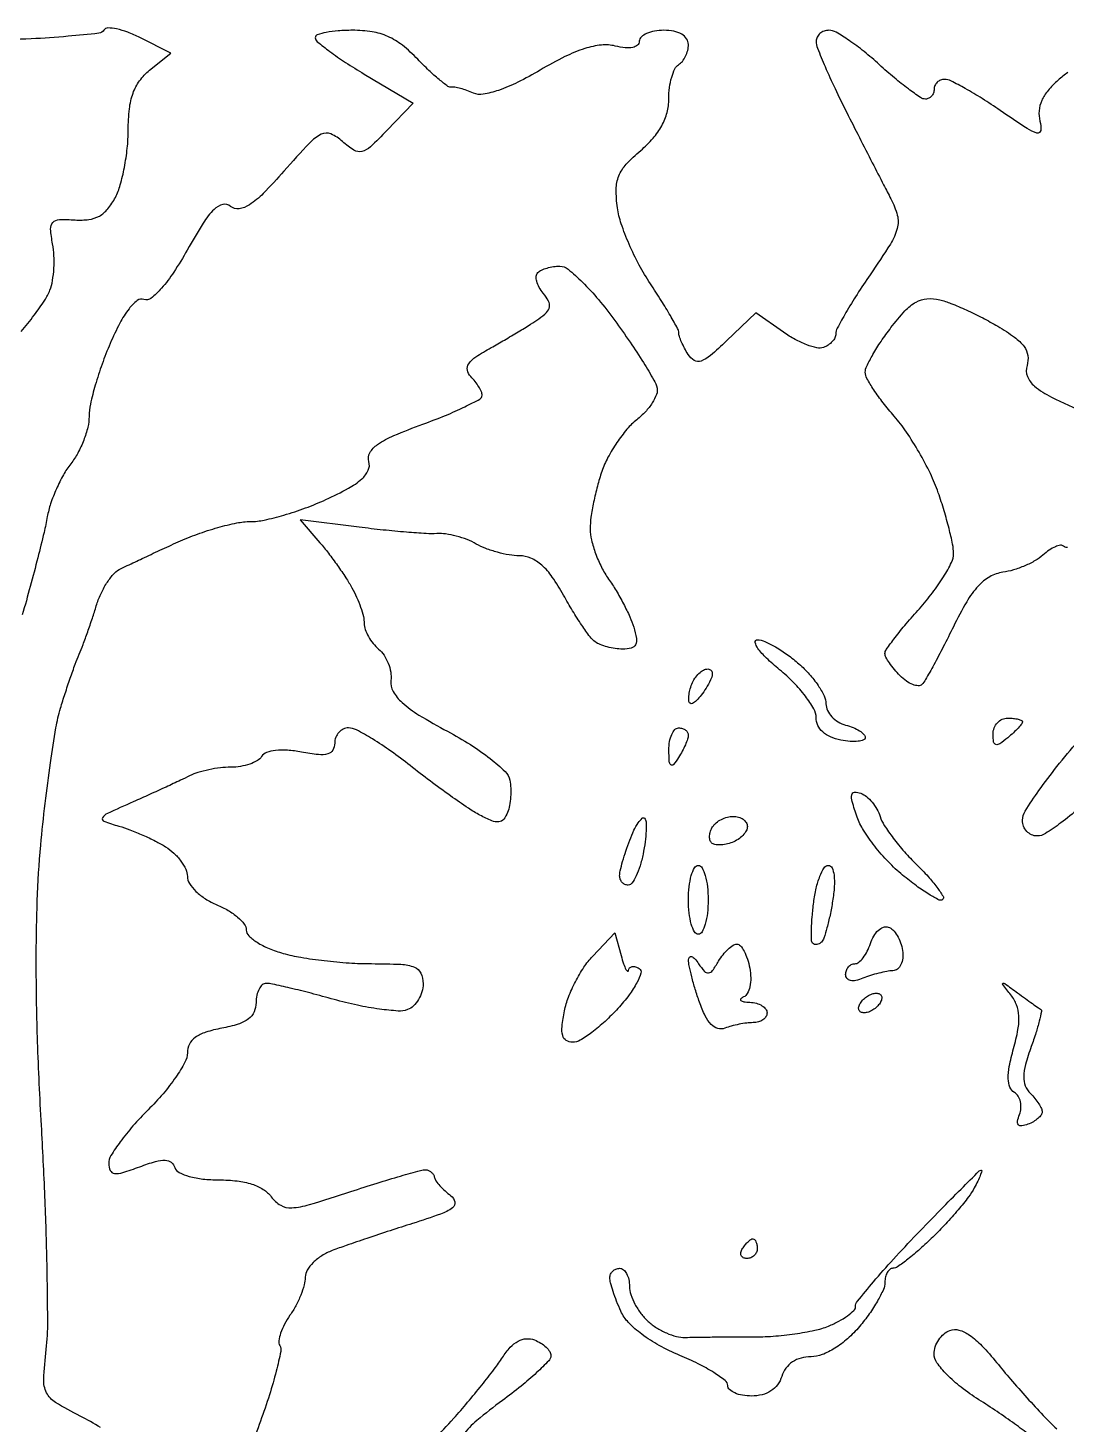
# Model space of a CAD drawing. Extents: x 0 to 102, y 0 to 135.
# Drawn here: x 71.05 to 79.98, y 102.21 to 114.23 of the extents above; entities that cross this region are included whole.
import ezdxf

# ---------------------------------------------------------------- set-up
doc = ezdxf.new("R2010")
doc.units = 0
doc.header["$MEASUREMENT"] = 0

msp = doc.modelspace()

# ---------------------------------------------------------------- linework, layer by layer
for points in [[(70.987606, 111.615904, 0.014521), (71.099267, 111.756698, 0.014494), (71.189419, 111.885006, 0.054457), (71.234319, 111.972382, 0.050319), (71.256757, 112.054954, 0.026406), (71.268661, 112.160819, 0.025981), (71.269461, 112.271646, 0.036055), (71.257891, 112.370255, -0.02757), (71.240545, 112.499164, -0.210684), (71.260272, 112.555529, -0.200625), (71.315915, 112.580568, -0.024826), (71.451693, 112.577473, 0.050225), (71.570301, 112.580788, 0.096072), (71.660405, 112.610634, 0.095858), (71.732949, 112.672054, 0.049833), (71.797948, 112.7718, 0.050837), (71.840153, 112.878594, 0.021397), (71.875689, 113.029019, 0.020905), (71.900239, 113.194367, 0.025554), (71.908753, 113.350439, -0.026224), (71.918998, 113.533754, -0.058925), (71.950164, 113.669311, -0.072946), (72.006565, 113.775223, -0.06388), (72.093264, 113.865977), (72.276528, 114.014375), (72.009417, 114.147628, 0.025322), (71.904004, 114.193708, 0.038794), (71.80834, 114.221624, 0.044851), (71.733345, 114.230418, 0.267177), (71.699989, 114.212409, -0.231288), (71.655563, 114.184393, -0.004896), (71.39031, 114.158244, -0.010298), (71.073312, 114.136695, -0.006631), (70.705186, 114.124168, -0.000928)], [(79.998709, 113.847567, 0.018822), (79.915047, 113.780181, 0.039877), (79.82816, 113.691536, 0.069334), (79.77378, 113.604261, 0.082628), (79.751138, 113.51701, 0.086413), (79.758531, 113.428547, -0.087683), (79.765082, 113.34771, -0.464017), (79.733241, 113.325558, -0.08067), (79.648289, 113.363704, -0.0049), (79.416335, 113.519966, 0.010072), (79.261081, 113.622238, 0.013364), (79.115638, 113.708559, 0.010684), (78.992013, 113.774108, 0.117072), (78.937707, 113.787, 0.092354), (78.903157, 113.780563, 0.096121), (78.873786, 113.762149, 0.09935), (78.854131, 113.734679, 0.106151), (78.8472, 113.7024, -0.086147), (78.841592, 113.670095, -0.093949), (78.825472, 113.642651, -0.100289), (78.801449, 113.624296, -0.11362), (78.773234, 113.6178, -0.150116), (78.729376, 113.631271, -0.011136), (78.626035, 113.704779, -0.014671), (78.505218, 113.800477, -0.010583), (78.376001, 113.9139, 0.015689), (78.244141, 114.027281, 0.019928), (78.115274, 114.123021, 0.01831), (78.003339, 114.193588, 0.132233), (77.942368, 114.21, 0.083737), (77.900218, 114.202891, 0.092973), (77.864421, 114.182415, 0.100533), (77.840482, 114.151912, 0.11678), (77.832, 114.116092, 0.094929), (77.843435, 114.056406, 0.006559), (77.909201, 113.897184, 0.00915), (77.994146, 113.708551, 0.006744), (78.094811, 113.502742, 0.000572), (78.204044, 113.287458, 0.000554), (78.314921, 113.070144, 0.000546), (78.412897, 112.879158, 0.002046), (78.475068, 112.759498, -0.055768), (78.530532, 112.617278, -0.132419), (78.530208, 112.504626, -0.074492), (78.470612, 112.369324, -0.009735), (78.296856, 112.105888, 0.008025), (78.1836, 111.935447, 0.01114), (78.088049, 111.778956, 0.007827), (78.013749, 111.646198, 0.124279), (78.0012, 111.596489, -0.11654), (77.993353, 111.563279, -0.067952), (77.970136, 111.529326, -0.062076), (77.935884, 111.499805, -0.06217), (77.89545, 111.479613, -0.139799), (77.839011, 111.476155, -0.036029), (77.750652, 111.502391, -0.033802), (77.650158, 111.548265, -0.028816), (77.551022, 111.609516), (77.312344, 111.776706), (77.060568, 111.535489, -0.013553), (76.920807, 111.408672, -0.093596), (76.840942, 111.362613, -0.2206), (76.782492, 111.368346, -0.119297), (76.729491, 111.419686, -0.018548), (76.699042, 111.472045, -0.019514), (76.673105, 111.525652, -0.01958), (76.654436, 111.573436, -0.078013), (76.648895, 111.604309, 0.119811), (76.638828, 111.642099, 0.006186), (76.576623, 111.752989, 0.009535), (76.497837, 111.883635, 0.006755), (76.404681, 112.027309, -0.024983), (76.308679, 112.187904, -0.019945), (76.221119, 112.369654, -0.020372), (76.153528, 112.544788, -0.047037), (76.120909, 112.681885, -0.036742), (76.11026, 112.842689, -0.094898), (76.132879, 112.95628, -0.090367), (76.196711, 113.056744, -0.031265), (76.321528, 113.175856, 0.03868), (76.427494, 113.28002, 0.054799), (76.502874, 113.388528, 0.060431), (76.547738, 113.501855, 0.064147), (76.563, 113.620328, -0.032352), (76.569231, 113.716525, -0.037821), (76.587851, 113.806095, -0.041232), (76.614997, 113.877564, -0.143936), (76.6476, 113.9139, 0.08825), (76.679988, 113.942862, 0.053305), (76.707349, 113.986637, 0.051278), (76.725925, 114.037583, 0.061875), (76.7322, 114.088093, 0.15208), (76.716817, 114.137498, 0.111514), (76.674356, 114.176659, 0.083213), (76.607098, 114.201733, 0.047734), (76.5207, 114.21, 0.042402), (76.439729, 114.203121, 0.062033), (76.371328, 114.182455, 0.081464), (76.324962, 114.152084, 0.210096), (76.3092, 114.116229, -0.216264), (76.293686, 114.082037, -0.130601), (76.253084, 114.061965, -0.077458), (76.187719, 114.059036, -0.034034), (76.102229, 114.074404, 0.088103), (75.982228, 114.082836, 0.051144), (75.840441, 114.052942, 0.038301), (75.669018, 113.983165, 0.017409), (75.456175, 113.867458, -0.01776), (75.262785, 113.762501, -0.0324), (75.09721, 113.693093, -0.039287), (74.96464, 113.658729, -0.148934), (74.880596, 113.668913, 0.017922), (74.824565, 113.691322, 0.020015), (74.769081, 113.708764, 0.019773), (74.720994, 113.719771, 0.091951), (74.692647, 113.71983, -0.208224), (74.661884, 113.72701, -0.01273), (74.586006, 113.786548, -0.017234), (74.497301, 113.865174, -0.011778), (74.401869, 113.960199, 0.033677), (74.268826, 114.081553, 0.063543), (74.144808, 114.15678, 0.065853), (74.008938, 114.196854, 0.038844), (73.839972, 114.21, 0.018523), (73.716441, 114.205422, 0.030291), (73.612649, 114.191362, 0.031189), (73.536451, 114.17129, 0.330647), (73.519079, 114.14655, 0.219784), (73.536406, 114.111501, 0.010228), (73.643856, 114.028365, 0.015328), (73.78015, 113.933632, 0.010248), (73.941493, 113.833318), (74.362229, 113.583536), (74.136109, 113.347517, -0.013358), (73.994403, 113.207306, -0.127848), (73.920387, 113.16696, -0.204757), (73.852426, 113.177871, -0.04314), (73.754505, 113.252209, 0.081244), (73.653556, 113.317404, 0.223189), (73.570882, 113.315099, 0.087858), (73.469956, 113.239589, 0.007367), (73.249738, 112.997669, -0.012338), (73.071429, 112.805658, -0.05335), (72.951672, 112.706594, -0.112346), (72.862859, 112.673088, -0.210459), (72.790401, 112.693755, 0.236284), (72.722441, 112.709572, 0.139105), (72.648088, 112.667804, 0.056066), (72.554424, 112.549705, 0.011176), (72.416667, 112.317876, -0.017044), (72.300943, 112.128227, -0.034476), (72.194997, 111.989121, -0.042634), (72.104591, 111.902198, -0.267883), (72.043777, 111.892567, 0.264618), (71.986278, 111.88382, 0.062426), (71.915469, 111.811922, 0.042861), (71.836575, 111.688128, 0.018871), (71.753084, 111.512604, 0.015736), (71.683615, 111.336009, 0.015439), (71.624911, 111.154275, 0.015516), (71.583364, 110.991927, 0.054932), (71.5716, 110.885176, -0.060219), (71.560323, 110.791879, -0.032026), (71.525379, 110.680734, -0.031356), (71.474495, 110.570174, -0.042107), (71.414251, 110.477859, 0.038024), (71.350703, 110.382193, 0.023174), (71.289961, 110.260813, 0.023162), (71.240642, 110.134161, 0.037585), (71.212092, 110.0223, -0.01487), (71.183962, 109.886663, -0.00381), (71.130293, 109.669095, -0.003877), (71.065199, 109.42164, -0.003928), (70.99655, 109.1763, 0.014737)], [(71.670689, 102.179469, 0.018251), (71.495388, 102.277121, -0.018561), (71.283028, 102.395589, -0.139359), (71.205487, 102.479178, -0.131249), (71.181172, 102.593287, -0.015771), (71.202604, 102.852154, 0.029621), (71.215826, 103.092689, 0.004264), (71.209507, 103.584986, 0.004826), (71.191427, 104.167726, 0.004109), (71.161365, 104.782186, -0.005757), (71.128586, 105.500691, -0.007927), (71.116811, 106.146826, -0.008914), (71.125588, 106.714592, -0.01472), (71.155652, 107.193286, -0.006172), (71.193396, 107.553137, -0.006597), (71.239286, 107.904035, -0.006296), (71.286485, 108.20448, -0.030478), (71.325735, 108.3726, -0.005852), (71.364914, 108.498366, -0.004842), (71.409508, 108.631423, -0.004891), (71.452781, 108.752655, -0.013072), (71.486708, 108.8379, 0.011362), (71.519777, 108.920167, 0.005029), (71.55986, 109.030176, 0.004975), (71.60001, 109.147622, 0.006681), (71.633899, 109.254856, -0.034152), (71.671464, 109.354352, -0.03349), (71.722434, 109.448489, -0.035403), (71.778417, 109.524634, -0.096708), (71.830435, 109.56612, -0.008682), (71.900495, 109.601097, -0.001631), (72.029966, 109.662433, -0.001744), (72.181744, 109.733086, -0.001596), (72.33856, 109.804814, -0.020106), (72.503776, 109.871876, -0.017766), (72.680754, 109.928539, -0.018125), (72.843928, 109.968139, -0.050501), (72.961066, 109.98, 0.053257), (73.079765, 109.992679, 0.017786), (73.249262, 110.035669, 0.017473), (73.434917, 110.096969, 0.019068), (73.610409, 110.169513, 0.016618), (73.80431, 110.26639, 0.056739), (73.919746, 110.347059, 0.103248), (73.975269, 110.421364, 0.187994), (73.980069, 110.49589, -0.213113), (73.988637, 110.571657, -0.108604), (74.055178, 110.643239, -0.051934), (74.195515, 110.720224, -0.012085), (74.446115, 110.818522, 0.010237), (74.641388, 110.894286, 0.015964), (74.805939, 110.968266, 0.010185), (74.936479, 111.035367, 0.27558), (74.9556, 111.067425, 0.104766), (74.949058, 111.098303, 0.032164), (74.926857, 111.140757, 0.030613), (74.895198, 111.18631, 0.029217), (74.85775, 111.22841, -0.149713), (74.82849, 111.283509, -0.203733), (74.840141, 111.337904, -0.093482), (74.902512, 111.398554, -0.019586), (75.033284, 111.47798, 0.004788), (75.148109, 111.54315, 0.004176), (75.267053, 111.613507, 0.004202), (75.373543, 111.678931, 0.012404), (75.445191, 111.726295, 0.042837), (75.510703, 111.780868, 0.157483), (75.535215, 111.828156, 0.166729), (75.526746, 111.879144, 0.049468), (75.481891, 111.945579, -0.046885), (75.447034, 111.996636, -0.063105), (75.42633, 112.04858, -0.078954), (75.422018, 112.093521, -0.182866), (75.435734, 112.123934, -0.089372), (75.466481, 112.145293, -0.036394), (75.514396, 112.163115, -0.034539), (75.569984, 112.175213, -0.037174), (75.62535, 112.179147, -0.174144), (75.696153, 112.153445, -0.021689), (75.819357, 112.041757, -0.023468), (75.958318, 111.890813, -0.017429), (76.0977, 111.712073, -0.007541), (76.229156, 111.524933, -0.009657), (76.344189, 111.348578, -0.007816), (76.434905, 111.198274, -0.077686), (76.46161, 111.129896, -0.147109), (76.457456, 111.074499, -0.050577), (76.4208, 111.001984, -0.045003), (76.361607, 110.925565, -0.038769), (76.286858, 110.85672, 0.050429), (76.202872, 110.775675, 0.027198), (76.11599, 110.660926, 0.026805), (76.039395, 110.533171, 0.037821), (75.986398, 110.411526, 0.019017), (75.948029, 110.286266, 0.014828), (75.915633, 110.14763, 0.015072), (75.89316, 110.016523, 0.034919), (75.8862, 109.916985, 0.058706), (75.897438, 109.821597, 0.029167), (75.932642, 109.704851, 0.028478), (75.983771, 109.58661, 0.037109), (76.044301, 109.48546, -0.018777), (76.109166, 109.385561, -0.01402), (76.17332, 109.270949, -0.01422), (76.227733, 109.159397, -0.031095), (76.261502, 109.07055, -0.032082), (76.284824, 108.973952, -0.160592), (76.276848, 108.919595, -0.21854), (76.240298, 108.890261, -0.063691), (76.166851, 108.881495, -0.034628), (76.101779, 108.886559, -0.02833), (76.033413, 108.900668, -0.029209), (75.971813, 108.920984, -0.064252), (75.9285, 108.944945, -0.074402), (75.885095, 108.98807, -0.011229), (75.813933, 109.088247, -0.012385), (75.734934, 109.211381, -0.010422), (75.657284, 109.3455, 0.025426), (75.560221, 109.502118, 0.059181), (75.468928, 109.605397, 0.080812), (75.37639, 109.664375, 0.100063), (75.276584, 109.685303, -0.040787), (75.189429, 109.693059, -0.02421), (75.087559, 109.7157, -0.024126), (74.987479, 109.74835, -0.037882), (74.905638, 109.786811, 0.036812), (74.826095, 109.8244, 0.027032), (74.733277, 109.854524, 0.027537), (74.641829, 109.873509, 0.053177), (74.567238, 109.876748, -0.030523), (74.47478, 109.876578, -0.005577), (74.304044, 109.888608, -0.00598), (74.104281, 109.907332, -0.0054), (73.8981, 109.931402), (73.3905, 109.996225), (73.5597, 109.797763, -0.01329), (73.632204, 109.707992, -0.008978), (73.710262, 109.60202, -0.009049), (73.782079, 109.496777, -0.017762), (73.83465, 109.410098, -0.023307), (73.875129, 109.329023, -0.021158), (73.909336, 109.241903, -0.021698), (73.933241, 109.161341, -0.061343), (73.9404, 109.103207, 0.084669), (73.949364, 109.050648, 0.04378), (73.976951, 108.989754, 0.041868), (74.017219, 108.930458, 0.049496), (74.06483, 108.88225, -0.075125), (74.11107, 108.830382, -0.051472), (74.147222, 108.760135, -0.051081), (74.16853, 108.683248, -0.069963), (74.17058, 108.611553, 0.15754), (74.189915, 108.516855, 0.081729), (74.266313, 108.4218, 0.047092), (74.412169, 108.313977, 0.013246), (74.658638, 108.174174, -0.019336), (74.854808, 108.059721, -0.02489), (75.025089, 107.939031, -0.024066), (75.153895, 107.827311, -0.155726), (75.194543, 107.752769, -0.038377), (75.202202, 107.685603, -0.026358), (75.200983, 107.608909, -0.026652), (75.1919, 107.53475, -0.047846), (75.17551, 107.47571, -0.076528), (75.141813, 107.416743, -0.20227), (75.1, 107.393916, -0.125419), (75.039663, 107.402972, -0.023226), (74.937488, 107.451693, -0.025153), (74.838114, 107.51149, -0.006327), (74.682628, 107.618927, -0.006443), (74.507801, 107.746445, -0.006456), (74.336436, 107.878341, 0.013027), (74.170236, 108.00282, 0.016772), (74.01096, 108.107914, 0.014637), (73.874244, 108.186271, 0.123411), (73.805903, 108.2034, 0.108784), (73.760388, 108.193379, 0.099741), (73.721645, 108.164997, 0.09538), (73.695666, 108.122578, 0.090079), (73.6866, 108.072667, -0.132072), (73.670416, 108.012467, -0.198265), (73.627807, 107.979799, -0.09409), (73.546537, 107.973691, -0.01821), (73.400188, 107.995664, 0.028051), (73.279464, 108.011369, 0.046239), (73.176657, 108.009401, 0.058308), (73.098984, 107.991375, 0.169779), (73.056796, 107.957198, -0.123812), (73.020334, 107.921782, -0.047345), (72.955554, 107.892083, -0.04319), (72.875823, 107.871817, -0.04067), (72.792159, 107.865, 0.030003), (72.701907, 107.859579, 0.021633), (72.60235, 107.843183, 0.021962), (72.508721, 107.819235, 0.043473), (72.437602, 107.790728, -0.007128), (72.359115, 107.752442, -0.001958), (72.234447, 107.694407, -0.001979), (72.092632, 107.629744, -0.002064), (71.9523, 107.567123, 0.004038), (71.729021, 107.466429, 0.152145), (71.688396, 107.429801, 0.469714), (71.699392, 107.399026, 0.01881), (71.828067, 107.357554, -0.022166), (71.923684, 107.326028, -0.013252), (72.034455, 107.280583, -0.013255), (72.142557, 107.229382, -0.022356), (72.229917, 107.180109, -0.048228), (72.301715, 107.125002, -0.04673), (72.362468, 107.05662, -0.050496), (72.404118, 106.985875, -0.108216), (72.4176, 106.924313, 0.145814), (72.435676, 106.86365, 0.056684), (72.492154, 106.795556, 0.04983), (72.574296, 106.731072, 0.043345), (72.6714, 106.6806, -0.035324), (72.76854, 106.63207, -0.043839), (72.850646, 106.57326, -0.0498), (72.907811, 106.513367, -0.167177), (72.9252, 106.462813, 0.205555), (72.946367, 106.413501, 0.048955), (73.018392, 106.357366, 0.042411), (73.120976, 106.304033, 0.030954), (73.24245, 106.262048, 0.026483), (73.395446, 106.228167, 0.012292), (73.596977, 106.199686, 0.012138), (73.810598, 106.180076, 0.016552), (74.00385, 106.173472, -0.010529), (74.256942, 106.167872, -0.081916), (74.372131, 106.143725, -0.19251), (74.427708, 106.0919, -0.110433), (74.448, 106.001145, -0.071704), (74.437975, 105.931598, -0.063753), (74.408584, 105.864647, -0.066851), (74.365125, 105.810296, -0.099423), (74.313818, 105.777799, -0.109055), (74.23308, 105.765667, -0.017211), (74.072459, 105.782191, -0.018406), (73.881498, 105.815706, -0.015158), (73.680595, 105.865054, 0.004104), (73.483193, 105.918196, 0.005465), (73.302921, 105.963043, 0.003925), (73.151453, 105.997719, 0.054353), (73.095677, 106.0038, 0.185179), (73.062893, 105.991227, 0.090092), (73.035026, 105.955224, 0.069942), (73.016139, 105.901713, 0.049958), (73.0098, 105.838433, -0.107089), (72.992381, 105.758036, -0.126437), (72.943675, 105.697591, -0.085435), (72.855085, 105.652532, -0.028665), (72.7137, 105.617518, 0.029311), (72.575937, 105.583213, 0.079883), (72.486268, 105.538554, 0.118604), (72.435771, 105.480181, 0.119838), (72.4176, 105.405454, -0.125859), (72.396818, 105.324202, -0.025535), (72.318195, 105.196498, -0.02544), (72.208746, 105.053653, -0.021437), (72.0792, 104.913903, 0.017378), (71.949626, 104.776379, 0.021978), (71.840205, 104.640218, 0.020743), (71.760045, 104.520887, 0.138381), (71.7408, 104.452683, 0.111992), (71.754242, 104.393423, 0.260944), (71.790213, 104.368057, 0.101684), (71.8612, 104.375108, 0.012852), (72.007823, 104.424899, -0.016668), (72.144911, 104.470288, -0.077816), (72.227153, 104.481131, -0.159308), (72.278401, 104.462991, -0.147415), (72.310973, 104.41755, 0.195153), (72.347656, 104.375272, 0.049736), (72.433898, 104.341694, 0.041411), (72.551482, 104.319187, 0.026593), (72.690273, 104.3118, -0.0288), (72.846368, 104.302801, -0.049399), (72.973655, 104.275154, -0.061158), (73.071722, 104.22961, -0.095915), (73.139648, 104.166561, 0.104162), (73.221481, 104.093055, 0.148476), (73.315992, 104.070978, 0.057335), (73.468352, 104.098682, 0.005596), (73.825775, 104.211444, -0.003387), (74.052578, 104.284101, -0.004904), (74.253985, 104.344959, -0.002606), (74.424905, 104.393816, -0.078635), (74.46915, 104.398983, -0.092394), (74.494352, 104.393216, -0.076345), (74.517708, 104.37852, -0.075863), (74.535704, 104.357386, -0.08912), (74.545355, 104.33295, 0.105757), (74.558627, 104.302338, 0.027949), (74.592171, 104.260492, 0.027074), (74.636616, 104.216078, 0.024893), (74.686818, 104.175386, -0.190087), (74.720998, 104.121317, -0.290805), (74.701173, 104.071385, -0.071577), (74.598402, 104.017368, -0.008762), (74.356813, 103.93637, 0.002593), (74.164131, 103.874403, 0.00231), (73.964506, 103.808037, 0.002317), (73.785552, 103.746697, 0.00716), (73.66545, 103.70297, 0.048976), (73.576457, 103.658727, 0.054404), (73.501141, 103.599311, 0.061733), (73.449679, 103.534468, 0.137746), (73.4328, 103.47436, -0.067969), (73.423661, 103.407444, -0.027589), (73.394083, 103.32013, -0.026675), (73.351447, 103.228408, -0.030647), (73.300999, 103.146076, 0.031414), (73.253798, 103.068777, 0.040164), (73.220927, 102.992124, 0.044906), (73.205182, 102.926386, 0.176524), (73.213495, 102.886229, -0.193241), (73.222505, 102.834301, -0.009922), (73.182893, 102.664988, -0.014603), (73.12462, 102.461469, -0.009972), (73.047114, 102.233717, 0.012892), (72.969869, 102.002309, 0.016984)], [(79.994729, 109.756988, -0.24066), (79.962026, 109.767574, 0.240567), (79.935956, 109.776018, 0.061287), (79.891943, 109.763298, 0.048725), (79.839079, 109.73434, 0.032532), (79.784665, 109.691798, -0.052352), (79.718202, 109.643948, -0.028468), (79.628065, 109.599013, -0.028045), (79.53017, 109.563339, -0.039459), (79.4394, 109.543563, 0.096735), (79.326846, 109.505199, 0.078146), (79.227159, 109.425022, 0.052793), (79.127769, 109.289274, 0.018154), (79.012997, 109.074197, -0.004866), (78.9266, 108.90139, -0.006535), (78.844767, 108.746637, -0.004642), (78.773506, 108.618873, -0.066935), (78.742076, 108.577676, -0.215765), (78.710946, 108.565945, -0.079285), (78.664052, 108.576573, -0.060296), (78.609363, 108.60656, -0.040871), (78.555129, 108.652586, -0.020775), (78.505005, 108.707057, -0.024842), (78.46266, 108.762456, -0.024756), (78.432167, 108.811808, -0.12666), (78.4242, 108.842754, -0.156644), (78.435905, 108.879199, -0.007899), (78.511179, 108.980867, -0.01203), (78.606857, 109.099868, -0.008368), (78.7203, 109.22974, 0.020727), (78.83356, 109.36606, 0.0242), (78.929059, 109.50463, 0.024189), (78.997445, 109.62785, 0.117189), (79.015169, 109.705294, 0.048718), (79.006638, 109.78571, 0.010989), (78.975923, 109.919896, 0.011288), (78.933396, 110.073813, 0.01073), (78.883294, 110.228297, 0.028841), (78.815236, 110.392587, 0.018081), (78.717935, 110.576528, 0.018138), (78.608624, 110.751272, 0.031327), (78.503826, 110.886891, -0.015297), (78.408547, 111.002347, -0.019364), (78.328092, 111.114893, -0.017723), (78.268756, 111.212446, -0.128454), (78.255, 111.265108, -0.114392), (78.267315, 111.318231, -0.0165), (78.319914, 111.417183, -0.017994), (78.391371, 111.531777, -0.014514), (78.475985, 111.649655, -0.022765), (78.596766, 111.793891, -0.077259), (78.692361, 111.870241, -0.111606), (78.78603, 111.898952, -0.080434), (78.895323, 111.889598, -0.033164), (78.992218, 111.858324, -0.012269), (79.12422, 111.80204, -0.012097), (79.265713, 111.73338, -0.014269), (79.396006, 111.661436, -0.023058), (79.54094, 111.566655, -0.076814), (79.621682, 111.487005, -0.122483), (79.654223, 111.408982, -0.115182), (79.647495, 111.32287, 0.172631), (79.650726, 111.229392, 0.12905), (79.712199, 111.145634, 0.055361), (79.857241, 111.05259, 0.009504), (80.153553, 110.91282, -0.015643)], [(80.091818, 107.509047, -0.019645), (79.938367, 107.385267, -0.017579), (79.805254, 107.293349, -0.143264), (79.735009, 107.2728, -0.106001), (79.686778, 107.283141, -0.099326), (79.645733, 107.31247, -0.096162), (79.618218, 107.356295, -0.092487), (79.6086, 107.407848, -0.142105), (79.631602, 107.487145, -0.012257), (79.74995, 107.664227, -0.015383), (79.905486, 107.871206, -0.011327), (80.089793, 108.090983, 0.007956)], [(79.669489, 102.11505, 0.007549), (79.540954, 102.21069, 0.007764), (79.389256, 102.316506, 0.007522), (79.232748, 102.41871, -0.024181), (79.080542, 102.525501, -0.034112), (78.956923, 102.635765, -0.038004), (78.871659, 102.73735, -0.156584), (78.847351, 102.812805, -0.082521), (78.857513, 102.874338, -0.065946), (78.887396, 102.934648, -0.066465), (78.931645, 102.984647, -0.087015), (78.983887, 103.015962, -0.165561), (79.06103, 103.018915, -0.078465), (79.151877, 102.975423, -0.051801), (79.258706, 102.884228, -0.020656), (79.385737, 102.739207, 0.008457), (79.505607, 102.595432, 0.005703), (79.646995, 102.435296, 0.005746), (79.787326, 102.283506, 0.011359), (79.902768, 102.166905, 0.013123)], [(74.537637, 102.073052, 0.010432), (74.711017, 102.258697, 0.007495), (74.830605, 102.396321, 0.006383), (74.952701, 102.54497, 0.006443), (75.060347, 102.683102, 0.018056), (75.130916, 102.78343, -0.040861), (75.198255, 102.870454, -0.083011), (75.266142, 102.923677, -0.107564), (75.335188, 102.943904, -0.109704), (75.405866, 102.933375, -0.045799), (75.460166, 102.906612, -0.052321), (75.506107, 102.871395, -0.059733), (75.537593, 102.833471, -0.144386), (75.5478, 102.79886, -0.195874), (75.529438, 102.753786, -0.012509), (75.425365, 102.652449, -0.016829), (75.290685, 102.535888, -0.011632), (75.130999, 102.412851, 0.015875), (74.910721, 102.24013, 0.061017), (74.792001, 102.113252, 0.089806)]]:
    msp.add_lwpolyline(points, format="xyb")
for points in [[(77.326274, 108.962127, -0.100269), (77.389595, 108.947884, -0.026117), (77.482915, 108.900088, -0.025472), (77.585703, 108.833258, -0.023582), (77.68395, 108.754684, -0.030613), (77.772986, 108.666083, -0.03289), (77.848259, 108.569271, -0.034878), (77.901008, 108.478286, -0.114413), (77.9166, 108.411038, 0.111328), (77.929314, 108.354644, 0.075747), (77.966302, 108.299958, 0.070434), (78.021131, 108.255232, 0.072087), (78.0858, 108.227913, -0.032754), (78.150581, 108.206354, -0.044578), (78.205298, 108.178157, -0.052179), (78.243516, 108.147927, -0.202015), (78.255, 108.120665, -0.312298), (78.240204, 108.099287, -0.063505), (78.192872, 108.088046, -0.046545), (78.124578, 108.087139, -0.027294), (78.0435, 108.098094, -0.05394), (77.954823, 108.125201, -0.084407), (77.887935, 108.168343, -0.099983), (77.846596, 108.225014, -0.10815), (77.832, 108.291703, 0.131493), (77.811675, 108.367652, 0.032269), (77.739358, 108.476248, 0.030824), (77.637341, 108.594071, 0.026547), (77.516624, 108.704841, -0.017774), (77.403967, 108.804633, -0.043369), (77.330617, 108.887652, -0.110657), (77.307544, 108.9398, -0.479456)], [(76.899462, 108.711, -0.219666), (76.927554, 108.698033, -0.202213), (76.937205, 108.66757, -0.089132), (76.922984, 108.61619, -0.027617), (76.884169, 108.545647, -0.023297), (76.842072, 108.484747, -0.040514), (76.801015, 108.439091, -0.052829), (76.766384, 108.412662, -0.345793), (76.746101, 108.415099, -0.178572), (76.735957, 108.437102, -0.042721), (76.736237, 108.478028, -0.038603), (76.744769, 108.527919, -0.029972), (76.761393, 108.580451, -0.054533), (76.787093, 108.630379, -0.057328), (76.822616, 108.672651, -0.063967), (76.862107, 108.701424, -0.126136)], [(76.6476, 108.2034, -0.073605), (76.679829, 108.19863, -0.089496), (76.706968, 108.184762, -0.102891), (76.724864, 108.164142, -0.133323), (76.730905, 108.13995, -0.077483), (76.725121, 108.107255, -0.020703), (76.705899, 108.057862, -0.02047), (76.679086, 108.00284, -0.019837), (76.6476, 107.9496, -0.023197), (76.603566, 107.887936, -0.409657), (76.581472, 107.885122, -0.220444), (76.567266, 107.91202, -0.011293), (76.564295, 108.01305, -0.042523), (76.570005, 108.085925, -0.062416), (76.588232, 108.147485, -0.082215), (76.615352, 108.189189, -0.210568)], [(79.4817, 108.288, -0.023761), (79.530332, 108.285688, -0.037907), (79.571323, 108.278617, -0.044235), (79.600611, 108.268422, -0.294983), (79.6086, 108.256059, -0.172217), (79.602293, 108.23829, -0.016008), (79.571323, 108.202563, -0.019119), (79.530307, 108.161468, -0.013852), (79.4817, 108.1188, -0.020633), (79.413093, 108.066486, -0.217533), (79.379276, 108.060269, -0.304492), (79.359684, 108.082026, -0.035496), (79.3548, 108.150741, -0.091307), (79.364449, 108.203141, -0.095788), (79.392077, 108.24768, -0.099536), (79.433284, 108.277484, -0.107348)], [(78.215629, 107.64067, -0.082266), (78.26423, 107.612156, -0.045348), (78.313077, 107.563312, -0.043642), (78.354829, 107.503264, -0.053303), (78.382326, 107.440658, 0.066944), (78.418504, 107.364013, 0.018634), (78.494959, 107.255081, 0.018455), (78.59158, 107.137089, 0.01841), (78.696716, 107.026442, -0.014667), (78.795445, 106.924083, -0.024106), (78.872006, 106.831285, -0.020987), (78.924279, 106.754819, -0.348983), (78.921008, 106.726208, -0.325903), (78.89101, 106.721511, -0.017831), (78.802819, 106.770894, -0.022089), (78.6956, 106.842727, -0.01373), (78.576139, 106.935809, -0.030079), (78.453393, 107.050047, -0.024436), (78.335911, 107.186101, -0.025088), (78.239858, 107.322584, -0.056976), (78.185149, 107.436056, -0.011607), (78.142302, 107.568803, -0.109655), (78.13811, 107.628111, -0.361152), (78.162107, 107.649576, -0.1011)], [(76.354454, 107.424946, -0.188946), (76.367506, 107.395072, -0.020112), (76.367367, 107.317805, -0.022571), (76.359036, 107.222455, -0.016278), (76.341512, 107.117112, -0.025035), (76.315643, 107.014714, -0.036892), (76.28201, 106.928323, -0.041035), (76.246031, 106.866498, -0.245175), (76.214025, 106.8498, -0.106012), (76.185781, 106.855856, -0.099328), (76.161745, 106.873033, -0.096159), (76.145632, 106.8987, -0.092477), (76.14, 106.928893, -0.057922), (76.145145, 106.97316, -0.010977), (76.165547, 107.051944, -0.011589), (76.193674, 107.143352, -0.010407), (76.226967, 107.236726, -0.02021), (76.263223, 107.321595, -0.037818), (76.30029, 107.386371, -0.052568), (76.332988, 107.425161, -0.408359)], [(77.117893, 107.442, -0.069866), (77.164484, 107.435458, -0.085761), (77.20399, 107.416369, -0.100101), (77.230403, 107.388019, -0.138501), (77.2398, 107.354745, -0.126954), (77.230231, 107.317666, -0.063811), (77.201451, 107.278405, -0.05711), (77.15918, 107.243039, -0.054099), (77.109251, 107.217393, -0.040437), (77.055818, 107.201705, -0.047038), (77.003209, 107.195855, -0.053261), (76.958858, 107.199844, -0.148397), (76.93158, 107.21442, -0.138261), (76.917719, 107.239164, -0.074807), (76.91468, 107.274205, -0.065126), (76.922406, 107.313759, -0.057716), (76.940221, 107.351771, -0.083634), (76.970538, 107.386306, -0.053441), (77.015415, 107.415495, -0.052022), (77.067126, 107.435311, -0.065593)], [(76.8168, 107.019, -0.277684), (76.84943, 106.999365, -0.052312), (76.876549, 106.932021, -0.042582), (76.895263, 106.836358, -0.027026), (76.9014, 106.7229, -0.027026), (76.895263, 106.609442, -0.042582), (76.876549, 106.513779, -0.052312), (76.84943, 106.446435, -0.277684), (76.8168, 106.4268, -0.277684), (76.78417, 106.446435, -0.052312), (76.757051, 106.513779, -0.042582), (76.738337, 106.609442, -0.027026), (76.7322, 106.7229, -0.027026), (76.738337, 106.836358, -0.042582), (76.757051, 106.932021, -0.052312), (76.78417, 106.999365, -0.277684)], [(77.936925, 107.019, -0.297681), (77.968792, 106.998183, -0.07375), (77.986026, 106.93499, -0.047882), (77.988291, 106.837931, -0.022132), (77.973587, 106.712418, -0.011293), (77.951179, 106.591652, -0.014744), (77.924962, 106.482406, -0.012316), (77.898432, 106.39339, -0.118328), (77.877918, 106.359918, -0.070391), (77.858097, 106.345011, -0.09156), (77.83659, 106.337843, -0.108997), (77.816822, 106.339389, -0.142369), (77.801707, 106.34925, -0.175696), (77.791384, 106.376503, -0.010122), (77.791929, 106.467337, -0.014419), (77.798012, 106.577644, -0.010025), (77.810962, 106.70175, -0.025269), (77.832396, 106.823293, -0.038238), (77.864278, 106.925808, -0.043663), (77.900988, 106.998938, -0.260221)], [(76.152373, 106.2429, 0.011992), (76.174274, 106.171647, 0.034779), (76.193949, 106.124015, 0.14965), (76.207199, 106.110028, 0.534532), (76.216167, 106.114543, -0.153752), (76.226112, 106.13636, -0.164625), (76.246506, 106.147811, -0.120061), (76.275218, 106.146269, -0.065329), (76.307605, 106.131686, -0.339227), (76.322358, 106.09286, -0.049592), (76.288149, 106.009653, -0.039325), (76.220744, 105.903974, -0.022984), (76.124812, 105.788293, -0.021357), (76.013964, 105.676468, -0.02597), (75.900701, 105.582002, -0.02598), (75.799339, 105.513947, -0.135656), (75.735132, 105.4962, -0.143141), (75.679906, 105.512341, -0.189789), (75.649472, 105.554348, -0.092396), (75.644162, 105.632786, -0.020183), (75.665427, 105.767083, -0.042871), (75.699856, 105.885439, -0.026677), (75.759121, 106.017399, -0.026683), (75.832068, 106.14224, -0.043033), (75.908308, 106.238833), (76.097012, 106.439699)], [(78.452529, 106.48828, -0.120376), (78.49213, 106.463591, -0.0561), (78.529543, 106.415547, -0.050928), (78.55934, 106.353512, -0.049693), (78.576286, 106.286223, -0.061617), (78.577883, 106.220623, -0.088884), (78.562099, 106.164908, -0.112957), (78.531805, 106.127316, -0.159044), (78.491686, 106.112577, 0.036912), (78.439186, 106.106756, 0.016098), (78.37066, 106.091691, 0.015829), (78.298573, 106.070942, 0.02035), (78.23385, 106.047125, -0.045425), (78.173472, 106.028282, -0.106912), (78.126513, 106.028343, -0.172909), (78.097244, 106.04656, -0.169502), (78.0858, 106.079349, -0.082875), (78.091769, 106.115116, -0.092605), (78.108977, 106.14549, -0.100602), (78.134605, 106.165801, -0.117949), (78.164699, 106.173, 0.1732), (78.19888, 106.185206, 0.057029), (78.236631, 106.22407, 0.048812), (78.271847, 106.280319, 0.038647), (78.298778, 106.346857, -0.054988), (78.327191, 106.410962, -0.075159), (78.366704, 106.460116, -0.095212), (78.410692, 106.487316, -0.172129)], [(77.149541, 106.3422, -0.22282), (77.179399, 106.328199, -0.05179), (77.211067, 106.280939, -0.043795), (77.23952, 106.213516, -0.030739), (77.259942, 106.133651, -0.044077), (77.2683, 106.051, -0.056618), (77.260645, 105.975033, -0.06832), (77.239265, 105.916455, -0.174993), (77.206354, 105.88653, 0.095366), (77.183282, 105.871362, 0.445899), (77.183842, 105.857327, 0.138229), (77.209004, 105.846169, 0.024396), (77.26095, 105.841279, -0.054847), (77.317582, 105.832449, -0.072185), (77.36551, 105.811711, -0.089519), (77.397742, 105.782805, -0.166817), (77.409, 105.75, -0.140509), (77.399751, 105.717739, -0.099897), (77.373756, 105.690251, -0.085072), (77.334878, 105.671738, -0.068778), (77.289019, 105.6654, 0.030921), (77.234145, 105.662003, 0.017194), (77.167935, 105.651452, 0.017096), (77.10141, 105.636114, 0.02641), (77.045302, 105.617918, -0.162661), (76.984878, 105.615263, -0.130661), (76.928702, 105.648817, -0.079908), (76.876329, 105.723269, -0.02954), (76.826883, 105.842042, -0.010038), (76.790731, 105.952856, -0.011155), (76.760394, 106.06122, -0.01056), (76.738594, 106.154518, -0.05564), (76.733495, 106.206774, -0.161002), (76.741646, 106.230327, -0.33472), (76.759336, 106.235267, -0.120614), (76.786795, 106.215924, -0.031922), (76.819643, 106.173, 0.031667), (76.870095, 106.107004, 0.249244), (76.904911, 106.093649, 0.20933), (76.939635, 106.114227, 0.022643), (76.991752, 106.19415, -0.032673), (77.030341, 106.250813, -0.038525), (77.074095, 106.29871, -0.042191), (77.116499, 106.332252, -0.147276)], [(78.349586, 105.9192, -0.117858), (78.37763, 105.912496, -0.186277), (78.393976, 105.894349, -0.154201), (78.39559, 105.86695, -0.076764), (78.3819, 105.8346, -0.064269), (78.355627, 105.802238, -0.051777), (78.320122, 105.774851, -0.053414), (78.281242, 105.756221, -0.085235), (78.245014, 105.75, -0.117858), (78.21697, 105.756704, -0.186277), (78.200624, 105.774851, -0.154201), (78.19901, 105.80225, -0.076764), (78.2127, 105.8346, -0.064269), (78.238973, 105.866962, -0.051777), (78.274478, 105.894349, -0.053414), (78.313358, 105.912979, -0.085235)], [(79.5663, 105.921989, 0.00128), (79.633215, 105.873169, 0.001704), (79.694292, 105.829164, 0.001198), (79.745716, 105.792565, 0.017314), (79.764416, 105.780273, -0.318309), (79.772062, 105.762564, -0.009368), (79.752719, 105.679015, -0.015516), (79.72382, 105.577473, -0.00967), (79.683991, 105.460289, 0.018361), (79.63399, 105.304334, 0.063665), (79.618567, 105.199722, 0.100635), (79.632806, 105.122078, 0.101201), (79.676225, 105.056335, -0.026274), (79.715102, 105.013142, -0.028822), (79.747962, 104.967376, -0.029986), (79.771177, 104.925393, -0.111753), (79.7778, 104.896131, -0.16185), (79.769218, 104.870313, -0.054442), (79.741789, 104.840906, -0.047399), (79.702123, 104.812786, -0.038907), (79.655208, 104.79046, -0.051976), (79.602167, 104.776205, -0.260543), (79.57433, 104.7864, -0.230512), (79.566299, 104.816975, -0.042568), (79.582936, 104.874547, 0.07412), (79.595038, 104.929062, 0.075455), (79.590593, 104.984388, 0.081843), (79.570787, 105.032016, 0.115458), (79.538342, 105.064336, -0.161675), (79.499875, 105.110318, -0.089788), (79.485416, 105.182768, -0.054186), (79.495044, 105.288991, -0.017689), (79.531584, 105.442268, 0.021357), (79.569301, 105.605787, 0.0586), (79.577211, 105.723805, 0.07986), (79.557199, 105.817913, 0.073887), (79.50842, 105.90382, -0.002739), (79.438058, 105.994773, -0.520483), (79.441086, 106.004329, -0.236812), (79.45671, 106.001794, -0.001729)], [(79.252027, 104.395416, -0.514229), (79.257523, 104.388357, -0.018978), (79.244816, 104.3508, -0.020612), (79.223556, 104.301265, -0.011191), (79.193602, 104.242152, -0.040909), (79.143903, 104.165153, -0.011661), (79.054552, 104.054268, -0.01166), (78.947456, 103.933362, -0.012115), (78.836165, 103.819152, -0.011573), (78.725878, 103.716208, -0.015954), (78.621894, 103.629346, -0.012554), (78.532643, 103.563046, -0.154667), (78.49274, 103.5504, 0.171145), (78.466589, 103.541179, 0.094102), (78.444334, 103.51503, 0.074592), (78.429279, 103.476052, 0.054972), (78.4242, 103.429991, -0.107251), (78.410563, 103.367146, -0.023679), (78.359863, 103.268492, -0.023583), (78.289019, 103.157777, -0.020784), (78.20518, 103.049291, -0.036197), (78.103152, 102.944465, -0.042241), (77.991919, 102.861277, -0.047083), (77.882849, 102.806748, -0.09264), (77.787881, 102.789, 0.065929), (77.701534, 102.777565, 0.082183), (77.62799, 102.744073, 0.086334), (77.571812, 102.690296, 0.082097), (77.5359, 102.6198, -0.082373), (77.499398, 102.548244, -0.089468), (77.442594, 102.494658, -0.08347), (77.367157, 102.461759, -0.061248), (77.276399, 102.4506, -0.041464), (77.197606, 102.457145, -0.060974), (77.131053, 102.476828, -0.080147), (77.085882, 102.505737, -0.213545), (77.0706, 102.539888, 0.232971), (77.048955, 102.583822, 0.022912), (76.949402, 102.653316, 0.02519), (76.816079, 102.72846, 0.017253), (76.658012, 102.800641, -0.026686), (76.480953, 102.885565, -0.035521), (76.330902, 102.982081, -0.040575), (76.216809, 103.082901, -0.084815), (76.150412, 103.180633, -0.013182), (76.114041, 103.266381, -0.014332), (76.08331, 103.351588, -0.01391), (76.061191, 103.425802, -0.065554), (76.0554, 103.469781, -0.104073), (76.061873, 103.500543, -0.098994), (76.080251, 103.526718, -0.096682), (76.107707, 103.54426, -0.094222), (76.14, 103.5504, -0.178587), (76.172287, 103.538488, -0.092064), (76.199749, 103.504549, -0.07211), (76.218344, 103.454032, -0.052233), (76.2246, 103.394312, 0.0811), (76.236067, 103.324078, 0.041194), (76.271522, 103.241611, 0.039516), (76.323209, 103.160503, 0.047254), (76.384333, 103.093667, 0.044623), (76.45707, 103.038787, 0.036392), (76.543415, 102.993346, 0.037722), (76.629734, 102.963173, 0.074928), (76.701583, 102.955144, -0.006295), (76.788575, 102.957379, -0.001406), (76.937086, 102.958908, -0.001459), (77.108603, 102.95969, -0.00141), (77.2821, 102.959486, 0.019668), (77.461111, 102.965814, 0.016702), (77.649185, 102.986218, 0.017026), (77.819311, 103.016387, 0.044619), (77.93775, 103.052861, 0.025048), (78.026843, 103.094587, 0.03424), (78.102059, 103.141382, 0.036512), (78.155991, 103.186623, 0.202662), (78.1704, 103.220713, -0.172828), (78.186886, 103.266982, -0.004749), (78.32572, 103.433817, -0.009269), (78.496526, 103.627746, -0.006164), (78.69915, 103.843965, -0.00205), (78.903594, 104.055067, -0.003303), (79.079667, 104.233021, -0.000633), (79.235769, 104.388327, -0.187348)], [(77.287093, 103.8042, -0.210953), (77.301359, 103.797901, -0.081139), (77.313441, 103.779349, -0.061769), (77.321664, 103.751989, -0.042167), (77.3244, 103.7196, -0.105053), (77.317542, 103.68732, -0.099167), (77.298082, 103.659851, -0.09642), (77.269007, 103.64144, -0.093332), (77.234807, 103.635, -0.108972), (77.204779, 103.641623, -0.182303), (77.186891, 103.659851, -0.161196), (77.184259, 103.687274, -0.082592), (77.1975, 103.7196, -0.029505), (77.220257, 103.751983, -0.035638), (77.245386, 103.779349, -0.038439), (77.269265, 103.798655, -0.151918)]]:
    msp.add_lwpolyline(points, format="xyb", close=True)

doc.saveas('drawing.dxf')
